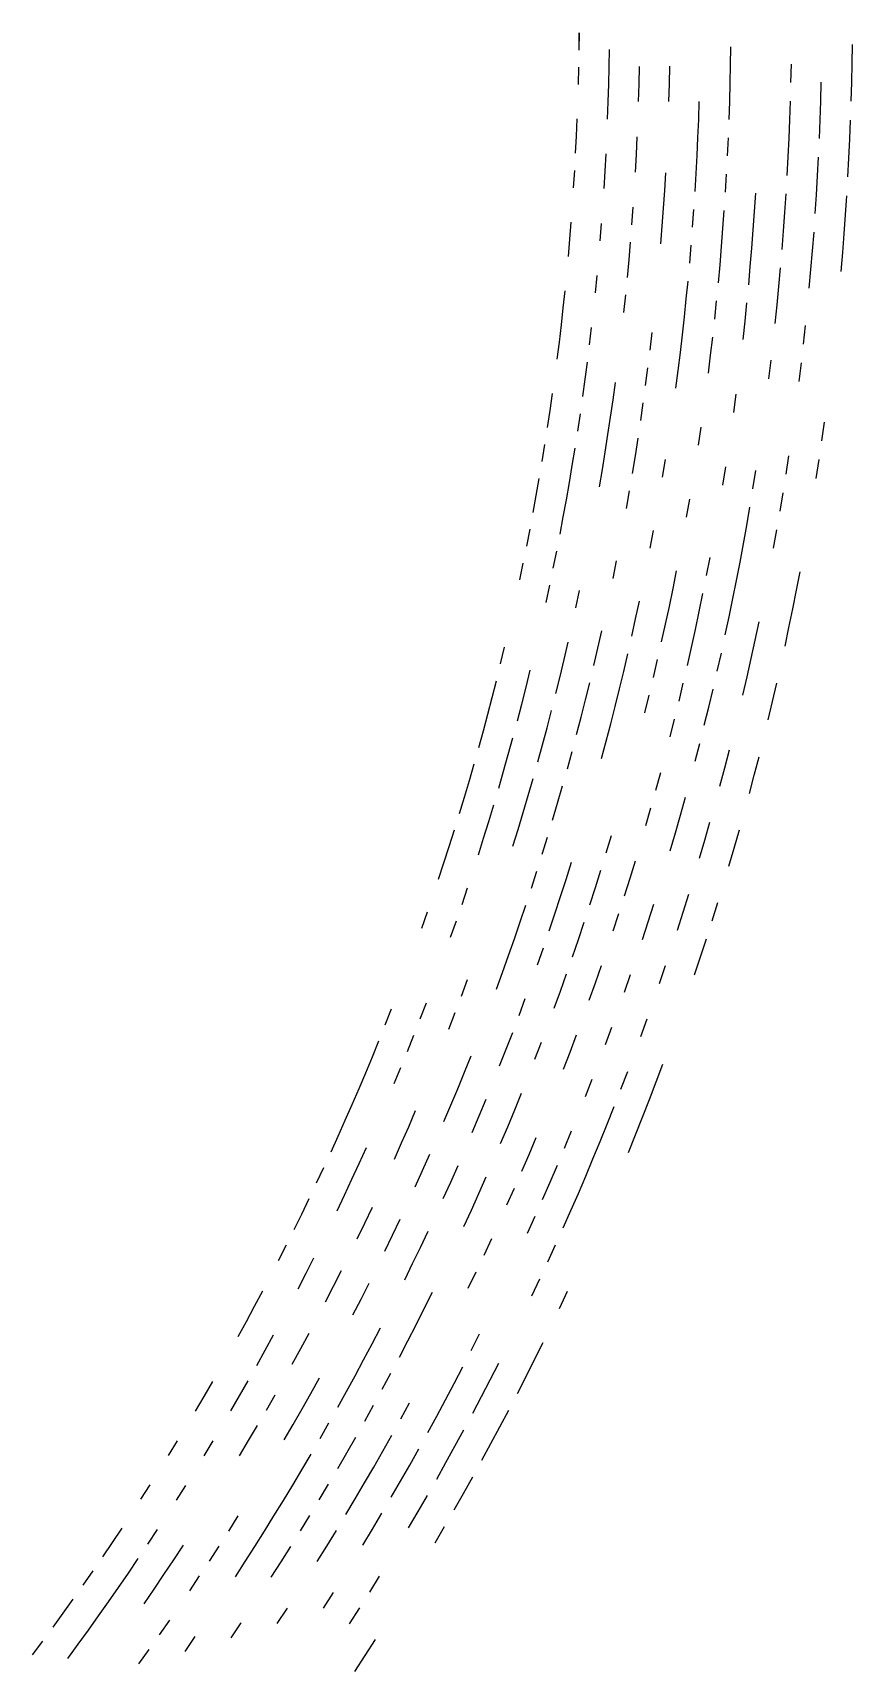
# Model space of a CAD drawing. Header units: metres. Extents: x -298 to 300, y -298 to 299.
# Drawn here: x 216.2 to 297, y -163.5 to -2.5 of the extents above; entities that cross this region are included whole.
import ezdxf

# ---------------------------------------------------------------- set-up
doc = ezdxf.new("R2010")
doc.units = ezdxf.units.M

msp = doc.modelspace()

# ---------------------------------------------------------------- linework, layer by layer
for p, q in [((270.07513, -4.252665, -692.8203), (270.09363, -2.555796, -692.8203)), ((270.08514, -4.242664, -692.8203), (270.10364, -2.545796, -692.8203)), ((273.03827, -5.911936, -692.8203), (273.06714, -4.19639, -692.8203)), ((285.0074, -5.739389, -692.8203), (285.0349, -3.948679, -692.8203)), ((296.97583, -5.570108, -692.8203), (297.00208, -3.70405, -692.8203)), ((270.00623, -7.645945, -692.8203), (270.04602, -5.949411, -692.8203)), ((272.99866, -7.627268, -692.8203), (273.03827, -5.911936, -692.8203)), ((275.9911, -7.606333, -692.8203), (276.03052, -5.872202, -692.8203)), ((278.98364, -7.583139, -692.8203), (279.02283, -5.83021, -692.8203)), ((284.96863, -7.529947, -692.8203), (285.0074, -5.739389, -692.8203)), ((290.95374, -7.467661, -692.8203), (290.99194, -5.639536, -692.8203)), ((296.93787, -7.435984, -692.8203), (296.97583, -5.570108, -692.8203)), ((272.94824, -9.342356, -692.8203), (272.99866, -7.627268, -692.8203)), ((275.9408, -9.340219, -692.8203), (275.9911, -7.606333, -692.8203)), ((278.93335, -9.335825, -692.8203), (278.98364, -7.583139, -692.8203)), ((284.91858, -9.3202, -692.8203), (284.96863, -7.529947, -692.8203)), ((293.89673, -9.2801, -692.8203), (293.9463, -7.43342, -692.8203)), ((296.88824, -9.301584, -692.8203), (296.93787, -7.435984, -692.8203)), ((272.8871, -11.057077, -692.8203), (272.94824, -9.342356, -692.8203)), ((281.86475, -11.10029, -692.8203), (281.92603, -9.329142, -692.8203)), ((284.85736, -11.110147, -692.8203), (284.91858, -9.3202, -692.8203)), ((290.84277, -11.123087, -692.8203), (290.904, -9.295542, -692.8203)), ((293.83557, -11.126444, -692.8203), (293.89673, -9.2801, -692.8203)), ((269.82294, -12.733713, -692.8203), (269.89465, -11.038156, -692.8203)), ((281.79236, -12.871042, -692.8203), (281.86475, -11.10029, -692.8203)), ((290.77008, -12.950235, -692.8203), (290.84277, -11.123087, -692.8203)), ((293.76276, -12.972391, -692.8203), (293.83557, -11.126444, -692.8203)), ((296.75378, -13.031748, -692.8203), (296.8269, -11.16688, -692.8203)), ((269.74054, -14.428781, -692.8203), (269.82294, -12.733713, -692.8203)), ((275.7245, -14.53956, -692.8203), (275.8075, -12.806894, -692.8203)), ((281.70886, -14.641306, -692.8203), (281.79236, -12.871042, -692.8203)), ((284.7011, -14.688761, -692.8203), (284.78485, -12.899698, -692.8203)), ((290.6859, -14.776926, -692.8203), (290.77008, -12.950235, -692.8203)), ((296.66895, -14.896158, -692.8203), (296.75378, -13.031748, -692.8203)), ((272.63904, -16.198648, -692.8203), (272.73248, -14.4853, -692.8203)), ((275.6306, -16.271708, -692.8203), (275.7245, -14.53956, -692.8203)), ((281.61426, -16.41105, -692.8203), (281.70886, -14.641306, -692.8203)), ((290.5902, -16.603037, -692.8203), (290.6859, -14.776926, -692.8203)), ((293.5824, -16.66279, -692.8203), (293.6784, -14.81785, -692.8203)), ((296.5724, -16.76002, -692.8203), (296.66895, -14.896158, -692.8203)), ((269.54382, -17.81727, -692.8203), (269.64746, -16.123331, -692.8203)), ((272.5348, -17.911386, -692.8203), (272.63904, -16.198648, -692.8203)), ((278.51715, -18.092844, -692.8203), (278.62244, -16.342508, -692.8203)), ((281.50848, -18.180155, -692.8203), (281.61426, -16.41105, -692.8203)), ((284.49988, -18.265207, -692.8203), (284.60614, -16.477304, -692.8203)), ((293.47485, -18.50709, -692.8203), (293.5824, -16.66279, -692.8203)), ((278.40088, -19.842478, -692.8203), (278.51715, -18.092844, -692.8203)), ((287.3734, -20.154032, -692.8203), (287.49146, -18.348032, -692.8203)), ((290.3645, -20.253366, -692.8203), (290.48315, -18.428537, -692.8203)), ((293.3557, -20.350718, -692.8203), (293.47485, -18.50709, -692.8203)), ((296.34424, -20.485788, -692.8203), (296.46423, -18.62324, -692.8203)), ((275.2838, -21.464212, -692.8203), (275.41028, -19.73411, -692.8203)), ((278.27368, -21.59138, -692.8203), (278.40088, -19.842478, -692.8203)), ((281.26367, -21.716288, -692.8203), (281.3916, -19.948587, -692.8203)), ((284.25378, -21.838938, -692.8203), (284.38245, -20.052439, -692.8203)), ((287.24402, -21.9593, -692.8203), (287.3734, -20.154032, -692.8203)), ((290.2345, -22.077433, -692.8203), (290.3645, -20.253366, -692.8203)), ((296.2126, -22.347544, -692.8203), (296.34424, -20.485788, -692.8203)), ((269.16882, -22.894846, -692.8203), (269.30444, -21.203104, -692.8203)), ((272.15753, -23.045328, -692.8203), (272.29407, -21.334787, -692.8203)), ((278.13544, -23.339487, -692.8203), (278.27368, -21.59138, -692.8203)), ((284.1139, -23.624582, -692.8203), (284.25378, -21.838938, -692.8203)), ((287.10333, -23.763742, -692.8203), (287.24402, -21.9593, -692.8203)), ((290.09296, -23.900644, -692.8203), (290.2345, -22.077433, -692.8203)), ((293.08264, -24.035563, -692.8203), (293.22498, -22.193552, -692.8203)), ((296.0692, -24.208445, -692.8203), (296.2126, -22.347544, -692.8203)), ((269.02258, -24.585733, -692.8203), (269.16882, -22.894846, -692.8203)), ((274.99817, -24.921976, -692.8203), (275.14642, -23.193521, -692.8203)), ((280.97437, -25.249155, -692.8203), (281.12457, -23.483164, -692.8203)), ((283.96277, -25.409342, -692.8203), (284.1139, -23.624582, -692.8203)), ((286.9513, -25.56727, -692.8203), (287.10333, -23.763742, -692.8203)), ((292.92883, -25.876657, -692.8203), (293.08264, -24.035563, -692.8203)), ((274.8391, -26.649454, -692.8203), (274.99817, -24.921976, -692.8203)), ((283.8004, -27.193125, -692.8203), (283.96277, -25.409342, -692.8203)), ((286.7879, -27.369852, -692.8203), (286.9513, -25.56727, -692.8203)), ((289.7755, -27.54429, -692.8203), (289.93994, -25.722971, -692.8203)), ((295.91418, -26.06846, -692.8203), (296.0692, -24.208445, -692.8203)), ((271.6836, -28.171396, -692.8203), (271.8523, -26.463694, -692.8203)), ((280.6408, -28.778147, -692.8203), (280.8131, -27.01417, -692.8203)), ((292.7633, -27.716776, -692.8203), (292.92883, -25.876657, -692.8203)), ((268.52014, -29.652506, -692.8203), (268.69824, -27.96464, -692.8203)), ((274.48834, -30.101297, -692.8203), (274.6692, -28.375925, -692.8203)), ((280.4574, -30.541056, -692.8203), (280.6408, -28.778147, -692.8203)), ((289.59973, -29.364573, -692.8203), (289.7755, -27.54429, -692.8203)), ((268.33148, -31.339273, -692.8203), (268.52014, -29.652506, -692.8203)), ((280.26282, -32.302776, -692.8203), (280.4574, -30.541056, -692.8203)), ((283.44214, -30.757547, -692.8203), (283.6269, -28.9759, -692.8203)), ((286.4272, -30.97178, -692.8203), (286.61316, -29.171366, -692.8203)), ((289.41235, -31.183756, -692.8203), (289.59973, -29.364573, -692.8203)), ((268.1322, -33.024822, -692.8203), (268.33148, -31.339273, -692.8203)), ((271.1131, -33.287792, -692.8203), (271.31396, -31.583536, -692.8203)), ((277.07568, -33.80702, -692.8203), (277.27966, -32.06529, -692.8203)), ((286.22986, -32.771008, -692.8203), (286.4272, -30.97178, -692.8203)), ((292.1977, -33.23048, -692.8203), (292.39783, -31.393747, -692.8203)), ((267.92236, -34.709087, -692.8203), (268.1322, -33.024822, -692.8203)), ((280.05725, -34.063274, -692.8203), (280.26282, -32.302776, -692.8203)), ((283.03912, -34.31724, -692.8203), (283.24622, -32.538006, -692.8203)), ((270.6792, -36.692455, -692.8203), (270.9015, -34.990795, -692.8203)), ((279.84064, -35.82246, -692.8203), (280.05725, -34.063274, -692.8203)), ((282.8208, -36.095135, -692.8203), (283.03912, -34.31724, -692.8203)), ((288.78198, -36.6338, -692.8203), (289.00354, -34.81843, -692.8203)), ((291.76288, -36.900005, -692.8203), (291.98608, -35.06593, -692.8203)), ((270.4463, -38.39271, -692.8203), (270.6792, -36.692455, -692.8203)), ((273.422, -38.709606, -692.8203), (273.65686, -36.990643, -692.8203)), ((276.63477, -37.28657, -692.8203), (276.86072, -35.547497, -692.8203)), ((279.6129, -37.580242, -692.8203), (279.84064, -35.82246, -692.8203)), ((267.22925, -39.753674, -692.8203), (267.47083, -38.07359, -692.8203)), ((285.32758, -39.9546, -692.8203), (285.57007, -38.16084, -692.8203)), ((266.9771, -41.43223, -692.8203), (267.22925, -39.753674, -692.8203)), ((269.9483, -41.788708, -692.8203), (270.20264, -40.091473, -692.8203)), ((273.17627, -40.427044, -692.8203), (273.422, -38.709606, -692.8203)), ((276.1502, -40.760357, -692.8203), (276.39795, -39.02421, -692.8203)), ((272.9198, -42.142956, -692.8203), (273.17627, -40.427044, -692.8203)), ((281.83606, -43.19218, -692.8203), (282.099, -41.42027, -692.8203)), ((293.9939, -42.754986, -692.8203), (294.25385, -40.906536, -692.8203)), ((266.44116, -44.784466, -692.8203), (266.71442, -43.109173, -692.8203)), ((272.65247, -43.85722, -692.8203), (272.9198, -42.142956, -692.8203)), ((275.62207, -44.227886, -692.8203), (275.8916, -42.494946, -692.8203)), ((269.40765, -45.178234, -692.8203), (269.6833, -43.484325, -692.8203)), ((272.3745, -45.569805, -692.8203), (272.65247, -43.85722, -692.8203)), ((275.3416, -45.959118, -692.8203), (275.62207, -44.227886, -692.8203)), ((278.30908, -46.346172, -692.8203), (278.59192, -44.596294, -692.8203)), ((290.47443, -46.04777, -692.8203), (290.75507, -44.221508, -692.8203)), ((293.4392, -46.44679, -692.8203), (293.72235, -44.601757, -692.8203)), ((265.86316, -48.129772, -692.8203), (266.15747, -46.45802, -692.8203)), ((269.12134, -46.870434, -692.8203), (269.40765, -45.178234, -692.8203)), ((272.0857, -47.28062, -692.8203), (272.3745, -45.569805, -692.8203)), ((284.245, -47.113567, -692.8203), (284.53253, -45.326366, -692.8203)), ((287.2135, -47.493908, -692.8203), (287.5033, -45.68806, -692.8203)), ((265.5584, -49.799664, -692.8203), (265.86316, -48.129772, -692.8203)), ((268.82446, -48.560802, -692.8203), (269.12134, -46.870434, -692.8203)), ((274.74817, -49.41615, -692.8203), (275.0503, -47.68855, -692.8203)), ((289.87866, -49.694927, -692.8203), (290.18225, -47.872265, -692.8203)), ((268.51697, -50.24928, -692.8203), (268.82446, -48.560802, -692.8203)), ((280.67328, -50.262554, -692.8203), (280.9806, -48.497692, -692.8203)), ((286.5998, -51.099987, -692.8203), (286.91235, -49.297894, -692.8203)), ((264.91748, -53.133617, -692.8203), (265.24316, -51.467632, -692.8203)), ((268.19885, -51.935833, -692.8203), (268.51697, -50.24928, -692.8203)), ((286.276, -52.900097, -692.8203), (286.5998, -51.099987, -692.8203)), ((277.0681, -53.327038, -692.8203), (277.39478, -51.58476, -692.8203)), ((285.94086, -54.698162, -692.8203), (286.276, -52.900097, -692.8203)), ((289.23706, -53.334362, -692.8203), (289.5636, -51.515636, -692.8203)), ((267.53076, -55.302807, -692.8203), (267.87012, -53.620373, -692.8203)), ((273.4311, -56.306744, -692.8203), (273.7766, -54.5872, -692.8203)), ((282.6394, -56.020733, -692.8203), (282.9829, -54.24336, -692.8203)), ((285.59442, -56.49409, -692.8203), (285.94086, -54.698162, -692.8203)), ((264.23462, -56.4593, -692.8203), (264.5813, -54.797497, -692.8203)), ((279.33307, -57.30174, -692.8203), (279.6847, -55.545116, -692.8203)), ((291.4973, -57.47685, -692.8203), (291.84985, -55.643658, -692.8203)), ((266.8205, -58.661205, -692.8203), (267.1809, -56.983105, -692.8203)), ((269.76392, -59.201305, -692.8203), (270.1277, -57.50471, -692.8203)), ((278.9704, -59.056164, -692.8203), (279.33307, -57.30174, -692.8203)), ((281.91882, -59.56886, -692.8203), (282.28467, -57.79591, -692.8203)), ((285.2367, -58.287853, -692.8203), (285.59442, -56.49409, -692.8203)), ((291.1333, -59.30778, -692.8203), (291.4973, -57.47685, -692.8203)), ((275.65198, -60.274853, -692.8203), (276.0224, -58.54124, -692.8203)), ((278.59674, -60.80827, -692.8203), (278.9704, -59.056164, -692.8203)), ((284.86774, -60.079327, -692.8203), (285.2367, -58.287853, -692.8203)), ((290.7578, -61.136425, -692.8203), (291.1333, -59.30778, -692.8203)), ((275.27075, -62.006115, -692.8203), (275.65198, -60.274853, -692.8203)), ((278.21204, -62.558025, -692.8203), (278.59674, -60.80827, -692.8203)), ((281.54187, -61.33949, -692.8203), (281.91882, -59.56886, -692.8203)), ((284.48755, -61.86848, -692.8203), (284.86774, -60.079327, -692.8203)), ((287.43347, -62.39552, -692.8203), (287.81702, -60.58784, -692.8203)), ((290.37073, -62.96269, -692.8203), (290.7578, -61.136425, -692.8203)), ((268.6087, -64.276985, -692.8203), (269.0044, -62.587536, -692.8203)), ((271.94128, -63.162334, -692.8203), (272.32983, -61.451946, -692.8203)), ((281.1538, -63.10774, -692.8203), (281.54187, -61.33949, -692.8203)), ((287.0387, -64.20075, -692.8203), (287.43347, -62.39552, -692.8203)), ((262.34515, -64.73402, -692.8203), (262.74384, -63.083843, -692.8203)), ((268.2024, -65.964, -692.8203), (268.6087, -64.276985, -692.8203)), ((271.54187, -64.87028, -692.8203), (271.94128, -63.162334, -692.8203)), ((274.4756, -65.46131, -692.8203), (274.87854, -63.734936, -692.8203)), ((277.40973, -66.05015, -692.8203), (277.8164, -64.305336, -692.8203)), ((280.75464, -64.87351, -692.8203), (281.1538, -63.10774, -692.8203)), ((283.69336, -65.43946, -692.8203), (284.09607, -63.655224, -692.8203)), ((286.6325, -66.00349, -692.8203), (287.0387, -64.20075, -692.8203)), ((264.8606, -67.01612, -692.8203), (265.27356, -65.350105, -692.8203)), ((267.78552, -67.648415, -692.8203), (268.2024, -65.964, -692.8203)), ((274.0617, -67.18513, -692.8203), (274.4756, -65.46131, -692.8203)), ((261.51672, -68.02671, -692.8203), (261.9361, -66.38166, -692.8203)), ((264.43713, -68.67957, -692.8203), (264.8606, -67.01612, -692.8203)), ((270.71106, -68.27848, -692.8203), (271.13184, -66.57566, -692.8203)), ((273.63702, -68.90635, -692.8203), (274.0617, -67.18513, -692.8203)), ((279.92297, -68.39744, -692.8203), (280.34436, -66.63679, -692.8203)), ((282.85437, -69.00028, -692.8203), (283.27948, -67.22117, -692.8203)), ((286.21503, -67.80366, -692.8203), (286.6325, -66.00349, -692.8203)), ((289.14093, -68.42649, -692.8203), (289.56238, -66.607796, -692.8203)), ((261.08698, -69.669136, -692.8203), (261.51672, -68.02671, -692.8203)), ((264.00323, -70.34031, -692.8203), (264.43713, -68.67957, -692.8203)), ((270.27954, -69.978645, -692.8203), (270.71106, -68.27848, -692.8203)), ((273.20154, -70.624886, -692.8203), (273.63702, -68.90635, -692.8203)), ((276.5636, -69.53199, -692.8203), (276.99207, -67.7924, -692.8203)), ((282.4181, -70.77668, -692.8203), (282.85437, -69.00028, -692.8203)), ((288.70813, -70.24253, -692.8203), (289.14093, -68.42649, -692.8203)), ((260.6469, -71.308846, -692.8203), (261.08698, -69.669136, -692.8203)), ((266.92004, -71.009285, -692.8203), (267.35803, -69.33021, -692.8203)), ((269.8374, -71.67606, -692.8203), (270.27954, -69.978645, -692.8203)), ((272.75525, -72.340645, -692.8203), (273.20154, -70.624886, -692.8203)), ((279.04712, -71.91071, -692.8203), (279.4906, -70.155464, -692.8203)), ((260.1966, -72.94575, -692.8203), (260.6469, -71.308846, -692.8203)), ((263.1042, -73.65351, -692.8203), (263.5589, -71.9983, -692.8203)), ((266.47144, -72.685616, -692.8203), (266.92004, -71.009285, -692.8203)), ((272.29822, -74.0536, -692.8203), (272.75525, -72.340645, -692.8203)), ((262.63904, -75.305855, -692.8203), (263.1042, -73.65351, -692.8203)), ((266.01233, -74.35908, -692.8203), (266.47144, -72.685616, -692.8203)), ((268.92108, -75.06248, -692.8203), (269.38452, -73.370705, -692.8203)), ((281.5122, -74.321175, -692.8203), (281.9707, -72.55033, -692.8203)), ((284.43213, -74.97721, -692.8203), (284.89478, -73.18803, -692.8203)), ((287.34137, -75.67396, -692.8203), (287.80835, -73.86634, -692.8203)), ((259.26508, -76.211006, -692.8203), (259.73596, -74.57981, -692.8203)), ((262.16357, -76.95524, -692.8203), (262.63904, -75.305855, -692.8203)), ((277.6507, -77.15943, -692.8203), (278.1272, -75.41279, -692.8203)), ((283.95825, -76.763466, -692.8203), (284.43213, -74.97721, -692.8203)), ((258.78394, -77.83918, -692.8203), (259.26508, -76.211006, -692.8203)), ((265.06262, -77.69727, -692.8203), (265.54272, -76.02967, -692.8203)), ((267.96228, -78.43717, -692.8203), (268.44696, -76.75132, -692.8203)), ((286.86304, -77.478584, -692.8203), (287.34137, -75.67396, -692.8203)), ((258.2926, -79.46436, -692.8203), (258.78394, -77.83918, -692.8203)), ((261.18146, -80.24494, -692.8203), (261.67767, -78.60163, -692.8203)), ((264.57202, -79.361885, -692.8203), (265.06262, -77.69727, -692.8203)), ((267.46698, -80.11994, -692.8203), (267.96228, -78.43717, -692.8203)), ((280.06982, -79.615974, -692.8203), (280.5617, -77.85404, -692.8203)), ((260.67493, -81.88514, -692.8203), (261.18146, -80.24494, -692.8203)), ((264.07098, -81.023384, -692.8203), (264.57202, -79.361885, -692.8203)), ((276.66492, -80.643654, -692.8203), (277.16327, -78.90308, -692.8203)), ((279.5669, -81.374794, -692.8203), (280.06982, -79.615974, -692.8203)), ((282.46948, -82.10398, -692.8203), (282.97693, -80.32691, -692.8203)), ((257.2793, -82.7053, -692.8203), (257.79102, -81.0864, -692.8203)), ((260.15808, -83.52213, -692.8203), (260.67493, -81.88514, -692.8203)), ((263.5595, -82.68171, -692.8203), (264.07098, -81.023384, -692.8203)), ((266.4447, -83.47608, -692.8203), (266.96112, -81.79963, -692.8203)), ((272.7433, -83.34559, -692.8203), (273.2588, -81.629555, -692.8203)), ((279.05298, -83.13044, -692.8203), (279.5669, -81.374794, -692.8203)), ((285.3601, -82.87415, -692.8203), (285.87244, -81.07877, -692.8203)), ((256.75732, -84.32096, -692.8203), (257.2793, -82.7053, -692.8203)), ((281.95087, -83.877846, -692.8203), (282.46948, -82.10398, -692.8203)), ((284.83655, -84.66627, -692.8203), (285.3601, -82.87415, -692.8203)), ((256.22528, -85.93333, -692.8203), (256.75732, -84.32096, -692.8203)), ((265.38037, -86.81919, -692.8203), (265.9178, -85.1493, -692.8203)), ((268.79858, -85.95963, -692.8203), (269.33057, -84.26832, -692.8203)), ((271.68005, -86.76777, -692.8203), (272.21704, -85.05836, -692.8203)), ((275.1042, -85.8462, -692.8203), (275.6353, -84.1153, -692.8203)), ((258.54602, -88.41328, -692.8203), (259.09363, -86.78626, -692.8203)), ((268.25598, -87.64759, -692.8203), (268.79858, -85.95963, -692.8203)), ((271.13232, -88.47382, -692.8203), (271.68005, -86.76777, -692.8203)), ((274.5622, -87.57377, -692.8203), (275.1042, -85.8462, -692.8203)), ((264.27405, -90.14872, -692.8203), (264.8324, -88.485695, -692.8203)), ((267.70282, -89.33213, -692.8203), (268.25598, -87.64759, -692.8203)), ((276.88702, -90.11982, -692.8203), (277.44495, -88.37757, -692.8203)), ((280.3283, -89.17948, -692.8203), (280.88025, -87.41566, -692.8203)), ((283.1985, -90.02259, -692.8203), (283.75574, -88.24058, -692.8203)), ((254.5684, -90.75004, -692.8203), (255.13078, -89.14793, -692.8203)), ((257.42017, -91.6569, -692.8203), (257.98822, -90.03684, -692.8203)), ((267.13904, -91.01319, -692.8203), (267.70282, -89.33213, -692.8203)), ((273.44568, -91.01856, -692.8203), (274.00934, -89.29792, -692.8203)), ((279.76526, -90.93983, -692.8203), (280.3283, -89.17948, -692.8203)), ((263.7052, -91.808235, -692.8203), (264.27405, -90.14872, -692.8203)), ((270.00476, -91.87553, -692.8203), (270.5739, -90.17643, -692.8203)), ((276.3181, -91.85853, -692.8203), (276.88702, -90.11982, -692.8203)), ((263.12592, -93.46415, -692.8203), (263.7052, -91.808235, -692.8203)), ((265.97986, -94.36457, -692.8203), (266.5647, -92.69068, -692.8203)), ((269.425, -93.57099, -692.8203), (270.00476, -91.87553, -692.8203)), ((282.0504, -93.575966, -692.8203), (282.63, -91.80106, -692.8203)), ((262.53625, -95.11643, -692.8203), (263.12592, -93.46415, -692.8203)), ((271.68994, -96.15891, -692.8203), (272.28595, -94.449135, -692.8203)), ((278.0099, -96.19926, -692.8203), (278.60602, -94.449776, -692.8203)), ((281.45972, -95.347206, -692.8203), (282.0504, -93.575966, -692.8203)), ((258.4901, -97.45356, -692.8203), (259.0946, -95.82664, -692.8203)), ((261.93628, -96.76496, -692.8203), (262.53625, -95.11643, -692.8203)), ((268.23346, -96.950905, -692.8203), (268.83453, -95.262825, -692.8203)), ((271.08313, -97.86494, -692.8203), (271.68994, -96.15891, -692.8203)), ((274.54602, -97.052864, -692.8203), (275.14758, -95.32514, -692.8203)), ((254.42796, -99.702095, -692.8203), (255.04662, -98.10059, -692.8203)), ((264.16235, -99.36378, -692.8203), (264.7787, -97.70118, -692.8203)), ((267.62183, -98.63523, -692.8203), (268.23346, -96.950905, -692.8203)), ((250.98369, -100.28599, -692.8203), (251.60606, -98.70612, -692.8203)), ((257.25067, -100.69593, -692.8203), (257.8755, -99.0767, -692.8203)), ((276.15564, -101.42481, -692.8203), (276.78467, -99.68684, -692.8203)), ((253.1605, -102.89332, -692.8203), (253.79924, -101.29969, -692.8203)), ((262.89838, -102.67725, -692.8203), (263.53552, -101.02247, -692.8203)), ((269.19873, -102.959755, -692.8203), (269.83752, -101.26542, -692.8203)), ((272.67627, -102.21305, -692.8203), (273.3103, -100.496895, -692.8203)), ((249.70915, -103.43394, -692.8203), (250.35136, -101.861946, -692.8203)), ((262.2508, -104.32801, -692.8203), (262.89838, -102.67725, -692.8203)), ((265.7234, -103.66471, -692.8203), (266.36676, -101.992195, -692.8203)), ((268.54926, -104.65006, -692.8203), (269.19873, -102.959755, -692.8203)), ((249.05705, -105.00184, -692.8203), (249.70915, -103.43394, -692.8203)), ((251.85301, -106.0684, -692.8203), (252.51176, -104.48292, -692.8203)), ((258.78125, -104.94965, -692.8203), (259.43286, -103.32069, -692.8203)), ((277.68237, -105.8939, -692.8203), (278.33948, -104.146095, -692.8203)), ((248.39513, -106.56565, -692.8203), (249.05705, -105.00184, -692.8203)), ((258.1195, -106.57453, -692.8203), (258.78125, -104.94965, -692.8203)), ((270.7096, -107.33723, -692.8203), (271.37585, -105.63328, -692.8203)), ((274.20312, -106.61463, -692.8203), (274.86487, -104.88877, -692.8203)), ((277.01428, -107.63758, -692.8203), (277.68237, -105.8939, -692.8203)), ((247.72337, -108.12531, -692.8203), (248.39513, -106.56565, -692.8203)), ((257.4475, -108.19523, -692.8203), (258.1195, -106.57453, -692.8203)), ((260.24597, -109.25547, -692.8203), (260.92456, -107.617165, -692.8203)), ((263.73053, -108.65769, -692.8203), (264.40527, -106.997536, -692.8203)), ((276.3352, -109.37702, -692.8203), (277.01428, -107.63758, -692.8203)), ((247.04185, -109.6807, -692.8203), (247.72337, -108.12531, -692.8203)), ((253.28893, -110.32642, -692.8203), (253.97441, -108.73176, -692.8203)), ((256.76538, -109.81168, -692.8203), (257.4475, -108.19523, -692.8203)), ((259.55713, -110.88947, -692.8203), (260.24597, -109.25547, -692.8203)), ((263.04535, -110.31361, -692.8203), (263.73053, -108.65769, -692.8203)), ((272.8473, -110.05378, -692.8203), (273.53064, -108.33631, -692.8203)), ((275.6452, -111.11222, -692.8203), (276.3352, -109.37702, -692.8203)), ((246.35051, -111.23182, -692.8203), (247.04185, -109.6807, -692.8203)), ((252.59349, -111.916756, -692.8203), (253.28893, -110.32642, -692.8203)), ((262.3498, -111.96522, -692.8203), (263.04535, -110.31361, -692.8203)), ((268.64655, -112.42359, -692.8203), (269.34485, -110.73243, -692.8203)), ((272.1532, -111.766914, -692.8203), (272.8473, -110.05378, -692.8203)), ((245.64946, -112.77857, -692.8203), (246.35051, -111.23182, -692.8203)), ((248.41057, -113.93241, -692.8203), (249.11876, -112.36829, -692.8203)), ((251.88799, -113.50269, -692.8203), (252.59349, -111.916756, -692.8203)), ((265.14325, -113.038795, -692.8203), (265.84558, -111.36964, -692.8203)), ((271.4483, -113.475655, -692.8203), (272.1532, -111.766914, -692.8203)), ((274.94434, -112.843025, -692.8203), (275.6452, -111.11222, -692.8203)), ((247.69249, -115.49207, -692.8203), (248.41057, -113.93241, -692.8203)), ((254.65807, -114.63502, -692.8203), (255.37059, -113.031624, -692.8203)), ((257.42908, -115.765236, -692.8203), (258.14862, -114.14442, -692.8203)), ((264.43054, -114.70353, -692.8203), (265.14325, -113.038795, -692.8203)), ((267.21808, -115.79258, -692.8203), (267.93762, -114.1103, -692.8203)), ((270.73267, -115.17997, -692.8203), (271.4483, -113.475655, -692.8203)), ((244.21825, -115.85874, -692.8203), (244.9387, -114.3209, -692.8203)), ((246.96465, -117.04719, -692.8203), (247.69249, -115.49207, -692.8203)), ((253.93547, -116.233864, -692.8203), (254.65807, -114.63502, -692.8203)), ((256.69934, -117.38148, -692.8203), (257.42908, -115.765236, -692.8203)), ((260.20093, -116.89338, -692.8203), (260.9275, -115.255135, -692.8203)), ((266.48798, -117.47028, -692.8203), (267.21808, -115.79258, -692.8203)), ((270.00635, -116.87977, -692.8203), (270.73267, -115.17997, -692.8203)), ((242.7484, -118.920784, -692.8203), (243.48814, -117.39207, -692.8203)), ((246.22704, -118.597755, -692.8203), (246.96465, -117.04719, -692.8203)), ((259.46405, -118.52705, -692.8203), (260.20093, -116.89338, -692.8203)), ((262.9737, -118.01945, -692.8203), (263.70728, -116.36378, -692.8203)), ((269.2694, -118.57499, -692.8203), (270.00635, -116.87977, -692.8203)), ((241.99907, -120.44483, -692.8203), (242.7484, -118.920784, -692.8203)), ((248.96678, -119.80137, -692.8203), (249.71196, -118.23359, -692.8203)), ((258.71692, -120.156044, -692.8203), (259.46405, -118.52705, -692.8203)), ((268.5218, -120.26557, -692.8203), (269.2694, -118.57499, -692.8203)), ((248.21184, -121.36445, -692.8203), (248.96678, -119.80137, -692.8203)), ((251.70757, -121.00294, -692.8203), (252.46019, -119.417915, -692.8203)), ((254.44926, -122.20243, -692.8203), (255.2094, -120.60017, -692.8203)), ((264.99622, -120.81187, -692.8203), (265.7473, -119.14344, -692.8203)), ((240.47179, -123.47871, -692.8203), (241.24022, -121.96418, -692.8203)), ((250.94499, -122.5832, -692.8203), (251.70757, -121.00294, -692.8203)), ((253.67912, -123.799904, -692.8203), (254.44926, -122.20243, -692.8203)), ((260.71057, -122.95847, -692.8203), (261.47528, -121.31684, -692.8203)), ((266.9947, -123.632515, -692.8203), (267.76355, -121.95142, -692.8203)), ((243.17943, -124.752846, -692.8203), (243.95586, -123.22126, -692.8203)), ((252.89891, -125.392525, -692.8203), (253.67912, -123.799904, -692.8203)), ((242.39342, -126.27955, -692.8203), (243.17943, -124.752846, -692.8203)), ((245.88817, -126.02491, -692.8203), (246.67247, -124.476295, -692.8203)), ((259.15027, -126.22715, -692.8203), (259.93555, -124.59525, -692.8203)), ((265.4254, -126.98008, -692.8203), (266.21533, -125.308754, -692.8203)), ((238.10954, -127.99308, -692.8203), (238.90636, -126.49323, -692.8203)), ((245.0941, -127.56861, -692.8203), (245.88817, -126.02491, -692.8203)), ((248.59789, -127.29496, -692.8203), (249.39012, -125.72929, -692.8203)), ((254.8283, -128.22917, -692.8203), (255.62633, -126.62434, -692.8203)), ((268.15076, -128.2134, -692.8203), (268.94843, -126.52479, -692.8203)), ((237.3032, -129.48793, -692.8203), (238.10954, -127.99308, -692.8203)), ((247.79576, -128.85567, -692.8203), (248.59789, -127.29496, -692.8203)), ((254.02025, -129.829, -692.8203), (254.8283, -128.22917, -692.8203)), ((236.48753, -130.97768, -692.8203), (237.3032, -129.48793, -692.8203)), ((249.67845, -131.71327, -692.8203), (250.49846, -130.1407, -692.8203)), ((253.20213, -131.42366, -692.8203), (254.02025, -129.829, -692.8203)), ((239.15392, -132.3362, -692.8203), (239.97807, -130.82967, -692.8203)), ((242.65392, -132.16942, -692.8203), (243.47697, -130.64095, -692.8203)), ((248.84856, -133.28069, -692.8203), (249.67845, -131.71327, -692.8203)), ((252.37401, -133.0132, -692.8203), (253.20213, -131.42366, -692.8203)), ((259.44666, -132.35481, -692.8203), (260.2705, -130.7209, -692.8203)), ((265.69427, -133.24873, -692.8203), (266.52368, -131.57545, -692.8203)), ((238.3203, -133.83754, -692.8203), (239.15392, -132.3362, -692.8203)), ((241.82133, -133.69273, -692.8203), (242.65392, -132.16942, -692.8203)), ((248.00883, -134.84288, -692.8203), (248.84856, -133.28069, -692.8203)), ((264.85437, -134.91682, -692.8203), (265.69427, -133.24873, -692.8203)), ((243.63902, -136.58205, -692.8203), (244.48979, -135.04726, -692.8203)), ((247.15935, -136.3998, -692.8203), (248.00883, -134.84288, -692.8203)), ((250.68785, -136.17659, -692.8203), (251.53593, -134.59755, -692.8203)), ((257.76825, -135.60704, -692.8203), (258.61255, -133.98354, -692.8203)), ((261.3191, -135.2607, -692.8203), (262.1612, -133.61494, -692.8203)), ((264.00403, -136.57964, -692.8203), (264.85437, -134.91682, -692.8203)), ((233.13164, -136.88472, -692.8203), (233.98454, -135.41588, -692.8203)), ((236.62486, -136.82442, -692.8203), (237.47728, -135.33363, -692.8203)), ((239.26622, -138.23097, -692.8203), (240.12743, -136.72359, -692.8203)), ((242.77867, -138.11153, -692.8203), (243.63902, -136.58205, -692.8203)), ((246.30003, -137.95134, -692.8203), (247.15935, -136.3998, -692.8203)), ((256.91376, -137.22523, -692.8203), (257.76825, -135.60704, -692.8203)), ((260.46674, -136.90117, -692.8203), (261.3191, -135.2607, -692.8203)), ((232.26952, -138.34819, -692.8203), (233.13164, -136.88472, -692.8203)), ((235.76305, -138.30983, -692.8203), (236.62486, -136.82442, -692.8203)), ((241.90868, -139.63554, -692.8203), (242.77867, -138.11153, -692.8203)), ((248.96208, -139.31862, -692.8203), (249.82994, -137.75032, -692.8203)), ((252.50157, -139.09883, -692.8203), (253.36797, -137.50832, -692.8203)), ((256.04907, -138.838, -692.8203), (256.91376, -137.22523, -692.8203)), ((259.60406, -138.53627, -692.8203), (260.46674, -136.90117, -692.8203)), ((262.2721, -139.88905, -692.8203), (263.14325, -138.23708, -692.8203)), ((237.51543, -141.22945, -692.8203), (238.3955, -139.73293, -692.8203)), ((241.0291, -141.1541, -692.8203), (241.90868, -139.63554, -692.8203)), ((244.55223, -141.03813, -692.8203), (245.43102, -139.49745, -692.8203)), ((255.1743, -140.44533, -692.8203), (256.04907, -138.838, -692.8203)), ((261.3905, -141.5356, -692.8203), (262.2721, -139.88905, -692.8203)), ((229.62828, -142.70583, -692.8203), (230.5178, -141.2588, -692.8203)), ((233.12187, -142.73323, -692.8203), (234.01152, -141.2643, -692.8203)), ((236.6259, -142.72035, -692.8203), (237.51543, -141.22945, -692.8203)), ((247.19688, -142.43874, -692.8203), (248.0844, -140.88142, -692.8203)), ((250.73894, -142.26341, -692.8203), (251.62523, -140.68388, -692.8203)), ((257.8479, -141.79005, -692.8203), (258.73108, -140.16591, -692.8203)), ((260.4986, -143.17653, -692.8203), (261.3905, -141.5356, -692.8203)), ((242.7658, -144.10278, -692.8203), (243.6638, -142.57326, -692.8203)), ((246.29967, -143.99046, -692.8203), (247.19688, -142.43874, -692.8203)), ((249.8427, -143.83736, -692.8203), (250.73894, -142.26341, -692.8203)), ((253.39452, -143.64339, -692.8203), (254.28941, -142.04713, -692.8203)), ((256.9546, -143.40868, -692.8203), (257.8479, -141.79005, -692.8203)), ((241.85814, -145.62666, -692.8203), (242.7658, -144.10278, -692.8203)), ((248.93657, -145.40569, -692.8203), (249.8427, -143.83736, -692.8203)), ((252.48955, -145.23401, -692.8203), (253.39452, -143.64339, -692.8203)), ((256.05103, -145.02164, -692.8203), (256.9546, -143.40868, -692.8203)), ((258.6839, -146.44154, -692.8203), (259.59637, -144.81189, -692.8203)), ((226.9052, -147.01303, -692.8203), (227.82188, -145.583, -692.8203)), ((230.39769, -147.10625, -692.8203), (231.31493, -145.65428, -692.8203)), ((240.9409, -147.14482, -692.8203), (241.85814, -145.62666, -692.8203)), ((244.47594, -147.07687, -692.8203), (245.39262, -145.53651, -692.8203)), ((248.02061, -146.96828, -692.8203), (248.93657, -145.40569, -692.8203)), ((251.57463, -146.81892, -692.8203), (252.48955, -145.23401, -692.8203)), ((257.76123, -148.06546, -692.8203), (258.6839, -146.44154, -692.8203)), ((240.01414, -148.65721, -692.8203), (240.9409, -147.14482, -692.8203)), ((247.09483, -148.52512, -692.8203), (248.02061, -146.96828, -692.8203)), ((254.21361, -148.23042, -692.8203), (255.13737, -146.6289, -692.8203)), ((235.55284, -150.14696, -692.8203), (236.48906, -148.66254, -692.8203)), ((239.07787, -150.16377, -692.8203), (240.01414, -148.65721, -692.8203)), ((242.61351, -150.14018, -692.8203), (243.54955, -148.61147, -692.8203)), ((249.71495, -149.97139, -692.8203), (250.64977, -148.39807, -692.8203)), ((253.27977, -149.82613, -692.8203), (254.21361, -148.23042, -692.8203)), ((223.14891, -152.67491, -692.8203), (224.1013, -151.26831, -692.8203)), ((224.1013, -151.26831, -692.8203), (225.04485, -149.85574, -692.8203)), ((227.59148, -151.42728, -692.8203), (228.53593, -149.9928, -692.8203)), ((238.13219, -151.6644, -692.8203), (239.07787, -150.16377, -692.8203)), ((245.2141, -151.62122, -692.8203), (246.15935, -150.07611, -692.8203)), ((248.77025, -151.53882, -692.8203), (249.71495, -149.97139, -692.8203)), ((255.88524, -151.29578, -692.8203), (256.8283, -149.68355, -692.8203)), ((225.67564, -154.27832, -692.8203), (226.63805, -152.85579, -692.8203)), ((230.13933, -152.99689, -692.8203), (231.09361, -151.54639, -692.8203)), ((233.65245, -153.09804, -692.8203), (234.60728, -151.62547, -692.8203)), ((237.17705, -153.15912, -692.8203), (238.13219, -151.6644, -692.8203)), ((240.71275, -153.17993, -692.8203), (241.6679, -151.66304, -692.8203)), ((244.25908, -153.16039, -692.8203), (245.2141, -151.62122, -692.8203)), ((221.2177, -155.47011, -692.8203), (222.18773, -154.07553, -692.8203)), ((224.70427, -155.69478, -692.8203), (225.67564, -154.27832, -692.8203)), ((228.20354, -155.87984, -692.8203), (229.17601, -154.44139, -692.8203)), ((229.17601, -154.44139, -692.8203), (230.13933, -152.99689, -692.8203)), ((236.21257, -154.64778, -692.8203), (237.17705, -153.15912, -692.8203)), ((239.74803, -154.69081, -692.8203), (240.71275, -153.17993, -692.8203)), ((223.72398, -157.10513, -692.8203), (224.70427, -155.69478, -692.8203)), ((227.22209, -157.31213, -692.8203), (228.20354, -155.87984, -692.8203)), ((231.7152, -156.02509, -692.8203), (232.68846, -154.56459, -692.8203)), ((249.44481, -156.14946, -692.8203), (250.41844, -154.57768, -692.8203)), ((219.25139, -158.24088, -692.8203), (220.23888, -156.85857, -692.8203)), ((222.73491, -158.5093, -692.8203), (223.72398, -157.10513, -692.8203)), ((244.89354, -157.74844, -692.8203), (245.87737, -156.20517, -692.8203)), ((218.25523, -159.61696, -692.8203), (219.25139, -158.24088, -692.8203)), ((221.73705, -159.90724, -692.8203), (222.73491, -158.5093, -692.8203)), ((228.74046, -160.36954, -692.8203), (229.74113, -158.9276, -692.8203)), ((235.79478, -160.67297, -692.8203), (236.79723, -159.18675, -692.8203)), ((240.343, -159.25626, -692.8203), (241.33635, -157.74152, -692.8203)), ((247.46794, -159.2746, -692.8203), (248.46129, -157.71515, -692.8203)), ((220.73033, -161.29892, -692.8203), (221.73705, -159.90724, -692.8203)), ((231.25066, -161.99892, -692.8203), (232.26146, -160.5412, -692.8203)), ((249.00261, -162.41142, -692.8203), (250.01573, -160.84212, -692.8203)), ((216.23705, -162.35027, -692.8203), (217.25047, -160.98677, -692.8203)), ((219.71489, -162.68423, -692.8203), (220.73033, -161.29892, -692.8203)), ((226.71208, -163.23444, -692.8203), (227.73082, -161.80516, -692.8203)), ((247.97966, -163.97433, -692.8203), (249.00261, -162.41142, -692.8203))]:
    msp.add_line(p, q)

doc.saveas('drawing.dxf')
